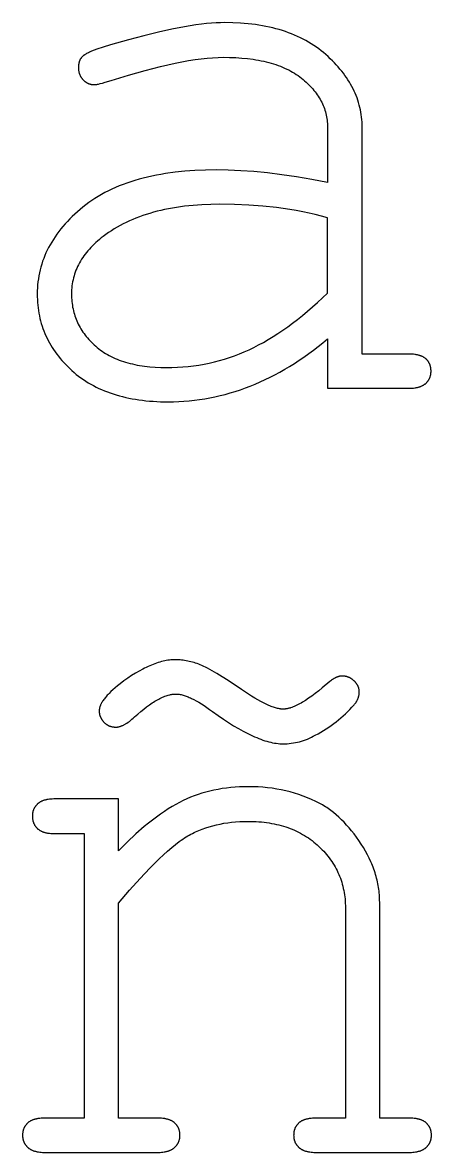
# Model space of a CAD drawing. Extents: x -184 to 286, y 9 to 417.
# Drawn here: x 66.48 to 79.87, y 123.14 to 160.11 of the extents above; entities that cross this region are included whole.
import ezdxf

# ---------------------------------------------------------------- set-up
doc = ezdxf.new("R2010")
doc.units = 0
doc.layers.add('LETRAS', color=7, linetype='CONTINUOUS')

msp = doc.modelspace()

# ---------------------------------------------------------------- linework, layer by layer
at = {"layer": 'LETRAS'}
for points in [[(77.601, 156.693), (77.6, 156.776), (77.597, 156.858), (77.591, 156.939), (77.583, 157.02), (77.572, 157.1), (77.56, 157.18), (77.544, 157.259), (77.527, 157.337), (77.507, 157.416), (77.485, 157.493), (77.461, 157.57), (77.434, 157.647), (77.405, 157.723), (77.374, 157.798), (77.34, 157.873), (77.304, 157.947), (77.266, 158.021), (77.225, 158.094), (77.182, 158.167), (77.137, 158.239), (77.089, 158.311), (77.039, 158.382), (76.987, 158.453), (76.933, 158.523), (76.876, 158.592), (76.817, 158.661), (76.755, 158.73), (76.691, 158.798), (76.625, 158.865), (76.557, 158.932), (76.486, 158.998), (76.413, 159.064), (76.337, 159.129), (76.26, 159.191), (76.181, 159.252), (76.101, 159.31), (76.018, 159.366), (75.934, 159.42), (75.848, 159.473), (75.76, 159.523), (75.67, 159.571), (75.578, 159.617), (75.485, 159.661), (75.39, 159.703), (75.292, 159.743), (75.194, 159.781), (75.093, 159.817), (74.99, 159.851), (74.886, 159.882), (74.779, 159.912), (74.671, 159.94), (74.561, 159.965), (74.45, 159.989), (74.336, 160.01), (74.221, 160.03), (74.104, 160.047), (73.985, 160.062), (73.864, 160.076), (73.741, 160.087), (73.617, 160.096), (73.362, 160.109), (73.1, 160.113), (72.963, 160.11), (72.817, 160.104), (72.664, 160.093), (72.502, 160.078), (72.333, 160.058), (72.156, 160.034), (71.778, 159.972), (71.368, 159.894), (70.926, 159.797), (70.453, 159.683), (69.948, 159.552), (69.358, 159.387), (69.116, 159.312), (68.91, 159.241), (68.82, 159.207), (68.739, 159.175), (68.667, 159.144), (68.634, 159.128), (68.603, 159.113), (68.575, 159.099), (68.549, 159.084), (68.525, 159.07), (68.514, 159.063), (68.503, 159.056), (68.493, 159.05), (68.484, 159.043), (68.475, 159.036), (68.467, 159.03), (68.459, 159.023), (68.452, 159.017), (68.448, 159.014), (68.445, 159.01), (68.442, 159.007), (68.439, 159.004)], [(68.439, 159.004), (68.431, 158.996), (68.423, 158.987), (68.415, 158.978), (68.407, 158.969), (68.4, 158.96), (68.393, 158.951), (68.387, 158.941), (68.38, 158.931), (68.374, 158.922), (68.368, 158.911), (68.363, 158.901), (68.357, 158.891), (68.352, 158.88), (68.347, 158.869), (68.343, 158.858), (68.339, 158.847), (68.335, 158.836), (68.331, 158.824), (68.327, 158.812), (68.324, 158.801), (68.321, 158.788), (68.318, 158.776), (68.316, 158.764), (68.314, 158.751), (68.312, 158.738), (68.31, 158.725), (68.308, 158.712), (68.307, 158.699), (68.306, 158.685), (68.306, 158.671), (68.305, 158.658), (68.305, 158.643), (68.305, 158.628), (68.306, 158.614), (68.307, 158.599), (68.308, 158.585), (68.309, 158.57), (68.311, 158.556), (68.313, 158.542), (68.315, 158.528), (68.317, 158.515), (68.32, 158.501), (68.323, 158.488), (68.327, 158.474), (68.331, 158.461), (68.335, 158.448), (68.339, 158.436), (68.344, 158.423), (68.349, 158.411), (68.354, 158.398), (68.359, 158.386), (68.365, 158.374), (68.371, 158.362), (68.378, 158.351), (68.385, 158.339), (68.392, 158.328), (68.399, 158.317), (68.407, 158.306), (68.415, 158.295), (68.423, 158.284), (68.431, 158.273), (68.44, 158.263), (68.449, 158.253), (68.459, 158.243), (68.468, 158.233), (68.478, 158.223), (68.488, 158.214), (68.498, 158.205), (68.508, 158.197), (68.519, 158.188), (68.529, 158.18), (68.539, 158.173), (68.55, 158.165), (68.561, 158.158), (68.572, 158.151), (68.582, 158.145), (68.594, 158.139), (68.605, 158.133), (68.616, 158.128), (68.627, 158.123), (68.639, 158.118), (68.651, 158.113), (68.662, 158.109), (68.674, 158.105), (68.686, 158.101), (68.698, 158.098), (68.711, 158.095), (68.723, 158.092), (68.735, 158.09), (68.748, 158.088), (68.761, 158.086), (68.774, 158.085), (68.787, 158.084), (68.8, 158.083), (68.813, 158.083), (68.826, 158.082), (68.834, 158.083), (68.842, 158.083), (68.851, 158.084), (68.861, 158.085), (68.871, 158.086), (68.882, 158.087), (68.905, 158.091), (68.931, 158.095), (68.959, 158.101), (69.023, 158.116), (69.096, 158.135), (69.179, 158.158), (69.374, 158.216), (69.948, 158.394), (70.49, 158.549), (70.998, 158.68), (71.474, 158.787), (71.699, 158.832), (71.917, 158.87), (72.126, 158.903), (72.326, 158.93), (72.519, 158.951), (72.703, 158.965), (72.879, 158.974), (73.047, 158.977), (73.257, 158.975), (73.461, 158.967), (73.658, 158.953), (73.848, 158.935), (74.032, 158.911), (74.121, 158.897), (74.209, 158.882), (74.295, 158.865), (74.379, 158.847), (74.462, 158.828), (74.543, 158.807), (74.622, 158.785), (74.7, 158.762), (74.776, 158.737), (74.85, 158.711), (74.923, 158.684), (74.993, 158.655), (75.063, 158.625), (75.13, 158.594), (75.196, 158.562), (75.261, 158.528), (75.323, 158.492), (75.384, 158.456), (75.443, 158.418), (75.501, 158.379), (75.557, 158.338), (75.611, 158.296), (75.664, 158.253), (75.715, 158.21), (75.764, 158.166), (75.812, 158.122), (75.857, 158.077), (75.902, 158.032), (75.944, 157.987), (75.985, 157.941), (76.024, 157.894), (76.062, 157.847), (76.098, 157.799), (76.132, 157.751), (76.165, 157.703), (76.196, 157.654), (76.225, 157.605), (76.252, 157.555), (76.278, 157.505), (76.302, 157.454), (76.325, 157.402), (76.346, 157.351), (76.365, 157.299), (76.383, 157.246), (76.398, 157.193), (76.413, 157.139), (76.425, 157.085), (76.436, 157.031), (76.445, 156.976), (76.453, 156.92), (76.459, 156.864), (76.463, 156.808), (76.465, 156.751), (76.466, 156.693)], [(76.466, 156.693), (76.466, 154.877)], [(77.601, 149.267), (77.601, 156.693)], [(76.466, 154.877), (75.948, 154.977), (75.448, 155.062), (74.966, 155.134), (74.503, 155.191), (74.057, 155.235), (73.628, 155.266), (73.215, 155.285), (72.82, 155.291), (72.466, 155.286), (72.123, 155.272), (71.791, 155.248), (71.47, 155.215), (71.159, 155.172), (71.008, 155.147), (70.859, 155.12), (70.714, 155.09), (70.57, 155.058), (70.43, 155.024), (70.292, 154.987), (70.157, 154.948), (70.024, 154.906), (69.895, 154.862), (69.768, 154.816), (69.643, 154.767), (69.521, 154.716), (69.402, 154.663), (69.286, 154.607), (69.172, 154.549), (69.061, 154.489), (68.953, 154.426), (68.848, 154.36), (68.745, 154.293), (68.644, 154.223), (68.547, 154.15), (68.452, 154.075), (68.36, 153.999), (68.271, 153.922), (68.185, 153.844), (68.102, 153.765), (68.021, 153.686), (67.944, 153.605), (67.869, 153.524), (67.798, 153.442), (67.729, 153.359), (67.663, 153.275), (67.6, 153.191), (67.541, 153.106), (67.484, 153.02), (67.43, 152.933), (67.378, 152.845), (67.33, 152.757), (67.285, 152.667), (67.243, 152.577), (67.203, 152.486), (67.167, 152.394), (67.133, 152.302), (67.102, 152.209), (67.075, 152.114), (67.05, 152.019), (67.028, 151.924), (67.009, 151.827), (66.993, 151.73), (66.98, 151.631), (66.969, 151.532), (66.962, 151.433), (66.958, 151.332), (66.956, 151.231), (66.957, 151.138), (66.961, 151.047), (66.966, 150.957), (66.974, 150.867), (66.984, 150.779), (66.996, 150.691), (67.011, 150.604), (67.027, 150.518), (67.046, 150.433), (67.067, 150.349), (67.09, 150.266), (67.116, 150.183), (67.144, 150.102), (67.174, 150.022), (67.206, 149.942), (67.24, 149.863), (67.277, 149.785), (67.315, 149.708), (67.356, 149.632), (67.4, 149.557), (67.445, 149.483), (67.493, 149.41), (67.543, 149.337), (67.595, 149.266), (67.649, 149.195), (67.706, 149.126), (67.764, 149.057), (67.825, 148.989), (67.889, 148.922), (67.954, 148.856), (68.022, 148.791), (68.092, 148.726), (68.163, 148.663), (68.237, 148.602), (68.312, 148.544), (68.389, 148.487), (68.468, 148.432), (68.548, 148.379), (68.63, 148.328), (68.714, 148.279), (68.8, 148.232), (68.887, 148.187), (68.976, 148.144), (69.067, 148.104), (69.159, 148.065), (69.254, 148.028), (69.35, 147.993), (69.447, 147.96), (69.547, 147.929), (69.648, 147.9), (69.75, 147.873), (69.855, 147.848), (69.961, 147.825), (70.069, 147.804), (70.179, 147.785), (70.29, 147.768), (70.403, 147.753), (70.518, 147.74), (70.635, 147.729), (70.753, 147.72), (70.995, 147.708), (71.244, 147.704), (71.417, 147.706), (71.59, 147.712), (71.762, 147.723), (71.933, 147.737), (72.104, 147.755), (72.274, 147.777), (72.443, 147.803), (72.612, 147.833), (72.78, 147.867), (72.947, 147.905), (73.114, 147.947), (73.28, 147.994), (73.446, 148.044), (73.611, 148.098), (73.775, 148.156), (73.938, 148.219), (74.101, 148.285), (74.263, 148.355), (74.425, 148.43), (74.586, 148.508), (74.746, 148.59), (74.906, 148.677), (75.065, 148.767), (75.223, 148.861), (75.381, 148.96), (75.538, 149.062), (75.694, 149.169), (75.85, 149.279), (76.005, 149.394), (76.159, 149.512), (76.313, 149.635), (76.466, 149.761)], [(76.466, 153.728), (76.268, 153.783), (76.066, 153.834), (75.862, 153.882), (75.655, 153.925), (75.444, 153.965), (75.231, 154.001), (75.015, 154.034), (74.796, 154.062), (74.35, 154.109), (73.892, 154.142), (73.422, 154.162), (72.94, 154.169), (72.639, 154.165), (72.346, 154.153), (72.061, 154.132), (71.785, 154.103), (71.517, 154.066), (71.386, 154.044), (71.257, 154.021), (71.13, 153.995), (71.006, 153.967), (70.883, 153.937), (70.763, 153.905), (70.644, 153.871), (70.528, 153.835), (70.414, 153.797), (70.302, 153.757), (70.192, 153.715), (70.084, 153.67), (69.978, 153.624), (69.875, 153.575), (69.773, 153.525), (69.673, 153.472), (69.576, 153.418), (69.481, 153.361), (69.387, 153.302), (69.296, 153.242), (69.207, 153.179), (69.12, 153.114), (69.056, 153.064), (68.994, 153.014), (68.934, 152.963), (68.876, 152.912), (68.82, 152.86), (68.766, 152.808), (68.714, 152.754), (68.664, 152.701), (68.616, 152.646), (68.571, 152.591), (68.527, 152.536), (68.485, 152.48), (68.445, 152.423), (68.408, 152.366), (68.372, 152.308), (68.339, 152.249), (68.307, 152.19), (68.278, 152.13), (68.25, 152.07), (68.225, 152.009), (68.201, 151.947), (68.18, 151.885), (68.161, 151.822), (68.143, 151.759), (68.128, 151.695), (68.115, 151.63), (68.104, 151.565), (68.094, 151.5), (68.087, 151.433), (68.082, 151.366), (68.079, 151.299), (68.078, 151.231), (68.079, 151.167), (68.081, 151.105), (68.085, 151.043), (68.091, 150.982), (68.098, 150.921), (68.106, 150.861), (68.116, 150.802), (68.128, 150.743), (68.141, 150.685), (68.156, 150.627), (68.172, 150.571), (68.19, 150.514), (68.209, 150.459), (68.23, 150.404), (68.253, 150.349), (68.277, 150.296), (68.302, 150.242), (68.33, 150.19), (68.358, 150.138), (68.389, 150.087), (68.42, 150.036), (68.454, 149.986), (68.489, 149.937), (68.525, 149.888), (68.563, 149.84), (68.603, 149.793), (68.644, 149.746), (68.687, 149.7), (68.731, 149.654), (68.777, 149.609), (68.824, 149.565), (68.873, 149.521), (68.923, 149.478), (68.975, 149.437), (69.028, 149.397), (69.083, 149.358), (69.139, 149.321), (69.196, 149.285), (69.255, 149.25), (69.316, 149.217), (69.377, 149.185), (69.441, 149.155), (69.505, 149.126), (69.571, 149.098), (69.639, 149.071), (69.708, 149.046), (69.778, 149.022), (69.85, 149), (69.923, 148.979), (69.997, 148.959), (70.073, 148.941), (70.151, 148.924), (70.229, 148.908), (70.31, 148.894), (70.391, 148.881), (70.474, 148.87), (70.559, 148.86), (70.645, 148.851), (70.821, 148.837), (71.003, 148.829), (71.19, 148.826), (71.371, 148.829), (71.551, 148.835), (71.729, 148.847), (71.905, 148.863), (72.08, 148.883), (72.253, 148.908), (72.424, 148.938), (72.594, 148.972), (72.763, 149.01), (72.929, 149.053), (73.094, 149.101), (73.258, 149.153), (73.419, 149.21), (73.579, 149.271), (73.738, 149.337), (73.895, 149.407), (74.051, 149.483), (74.208, 149.563), (74.366, 149.649), (74.524, 149.741), (74.683, 149.838), (74.842, 149.94), (75.002, 150.047), (75.162, 150.16), (75.323, 150.279), (75.485, 150.402), (75.647, 150.531), (75.809, 150.666), (76.137, 150.951), (76.466, 151.257)], [(76.466, 151.257), (76.466, 153.728)], [(76.466, 149.761), (76.466, 148.145)], [(79.097, 149.267), (77.601, 149.267)], [(79.097, 148.145), (79.148, 148.146), (79.197, 148.148), (79.244, 148.151), (79.289, 148.155), (79.333, 148.161), (79.354, 148.164), (79.374, 148.168), (79.394, 148.172), (79.414, 148.176), (79.433, 148.18), (79.451, 148.185), (79.469, 148.19), (79.487, 148.196), (79.504, 148.202), (79.521, 148.208), (79.537, 148.214), (79.553, 148.221), (79.568, 148.228), (79.583, 148.235), (79.597, 148.243), (79.611, 148.251), (79.625, 148.259), (79.638, 148.268), (79.65, 148.277), (79.656, 148.281), (79.662, 148.286), (79.668, 148.291), (79.674, 148.296), (79.679, 148.301), (79.685, 148.305), (79.696, 148.316), (79.706, 148.326), (79.716, 148.336), (79.726, 148.347), (79.735, 148.358), (79.744, 148.368), (79.753, 148.379), (79.761, 148.391), (79.769, 148.402), (79.777, 148.413), (79.784, 148.425), (79.791, 148.437), (79.797, 148.449), (79.804, 148.461), (79.81, 148.473), (79.815, 148.486), (79.82, 148.498), (79.825, 148.511), (79.83, 148.524), (79.834, 148.537), (79.838, 148.55), (79.842, 148.564), (79.845, 148.577), (79.848, 148.591), (79.85, 148.605), (79.852, 148.619), (79.854, 148.633), (79.856, 148.647), (79.857, 148.662), (79.858, 148.676), (79.858, 148.691), (79.859, 148.706), (79.858, 148.722), (79.858, 148.738), (79.857, 148.753), (79.856, 148.768), (79.854, 148.783), (79.852, 148.798), (79.85, 148.812), (79.848, 148.827), (79.845, 148.841), (79.842, 148.855), (79.838, 148.869), (79.834, 148.882), (79.83, 148.896), (79.825, 148.909), (79.82, 148.922), (79.815, 148.935), (79.81, 148.948), (79.804, 148.96), (79.797, 148.972), (79.791, 148.984), (79.784, 148.996), (79.777, 149.008), (79.769, 149.019), (79.761, 149.03), (79.753, 149.042), (79.744, 149.052), (79.735, 149.063), (79.726, 149.074), (79.716, 149.084), (79.706, 149.094), (79.696, 149.104), (79.685, 149.114), (79.679, 149.118), (79.674, 149.123), (79.668, 149.128), (79.662, 149.132), (79.65, 149.141), (79.638, 149.15), (79.625, 149.158), (79.611, 149.166), (79.597, 149.173), (79.583, 149.181), (79.568, 149.188), (79.553, 149.195), (79.537, 149.201), (79.521, 149.207), (79.504, 149.213), (79.487, 149.219), (79.469, 149.224), (79.451, 149.229), (79.433, 149.233), (79.414, 149.238), (79.394, 149.242), (79.374, 149.246), (79.354, 149.249), (79.333, 149.252), (79.289, 149.258), (79.244, 149.262), (79.197, 149.265), (79.148, 149.267), (79.097, 149.267)], [(76.466, 148.145), (79.097, 148.145)], [(76.546, 138.555), (76.297, 138.342), (76.179, 138.247), (76.064, 138.158), (75.954, 138.076), (75.848, 138.002), (75.746, 137.934), (75.648, 137.874), (75.6, 137.847), (75.554, 137.821), (75.509, 137.797), (75.464, 137.775), (75.421, 137.754), (75.378, 137.736), (75.337, 137.719), (75.296, 137.704), (75.257, 137.69), (75.238, 137.684), (75.219, 137.679), (75.2, 137.674), (75.181, 137.669), (75.163, 137.665), (75.145, 137.661), (75.127, 137.658), (75.11, 137.655), (75.093, 137.653), (75.076, 137.651), (75.059, 137.649), (75.042, 137.648), (75.026, 137.647), (75.01, 137.647), (74.997, 137.647), (74.983, 137.648), (74.969, 137.648), (74.955, 137.65), (74.94, 137.651), (74.926, 137.653), (74.911, 137.655), (74.895, 137.657), (74.864, 137.663), (74.832, 137.67), (74.799, 137.678), (74.765, 137.687), (74.73, 137.698), (74.693, 137.71), (74.656, 137.723), (74.618, 137.737), (74.579, 137.753), (74.539, 137.77), (74.456, 137.807), (74.369, 137.85), (74.278, 137.897), (74.183, 137.95), (74.084, 138.008), (73.981, 138.07), (73.874, 138.138), (73.648, 138.288), (73.213, 138.579), (73.02, 138.702), (72.843, 138.811), (72.683, 138.904), (72.538, 138.983), (72.472, 139.017), (72.41, 139.047), (72.353, 139.073), (72.299, 139.096), (72.247, 139.116), (72.195, 139.135), (72.144, 139.153), (72.093, 139.169), (72.041, 139.184), (71.99, 139.198), (71.939, 139.21), (71.888, 139.221), (71.837, 139.231), (71.786, 139.24), (71.736, 139.247), (71.685, 139.253), (71.635, 139.257), (71.584, 139.261), (71.534, 139.262), (71.484, 139.263), (71.435, 139.262), (71.386, 139.26), (71.336, 139.256), (71.286, 139.251), (71.235, 139.244), (71.184, 139.235), (71.132, 139.225), (71.08, 139.214), (71.027, 139.201), (70.974, 139.186), (70.92, 139.17), (70.865, 139.152), (70.811, 139.133), (70.755, 139.112), (70.699, 139.09), (70.643, 139.066), (70.586, 139.041), (70.528, 139.014), (70.47, 138.985), (70.411, 138.955), (70.293, 138.891), (70.172, 138.82), (70.049, 138.743), (69.924, 138.66), (69.797, 138.571), (69.668, 138.475)], [(76.065, 136.792), (76.156, 136.841), (76.246, 136.892), (76.334, 136.945), (76.42, 136.999), (76.505, 137.055), (76.588, 137.113), (76.67, 137.172), (76.75, 137.233), (76.828, 137.296), (76.905, 137.36), (76.981, 137.426), (77.055, 137.493), (77.127, 137.563), (77.198, 137.634), (77.267, 137.706), (77.334, 137.781), (77.345, 137.793), (77.355, 137.806), (77.365, 137.818), (77.375, 137.831), (77.384, 137.844), (77.393, 137.857), (77.402, 137.869), (77.41, 137.882), (77.418, 137.895), (77.426, 137.908), (77.433, 137.921), (77.44, 137.935), (77.447, 137.948), (77.453, 137.961), (77.459, 137.974), (77.464, 137.988), (77.47, 138.001), (77.475, 138.014), (77.479, 138.028), (77.483, 138.041), (77.487, 138.055), (77.491, 138.069), (77.494, 138.082), (77.497, 138.096), (77.5, 138.11), (77.502, 138.124), (77.504, 138.138), (77.505, 138.152), (77.506, 138.166), (77.507, 138.18), (77.508, 138.194), (77.508, 138.208), (77.508, 138.22), (77.507, 138.233), (77.506, 138.245), (77.505, 138.257), (77.504, 138.27), (77.502, 138.282), (77.5, 138.294), (77.497, 138.306), (77.495, 138.318), (77.492, 138.329), (77.488, 138.341), (77.484, 138.353), (77.48, 138.364), (77.476, 138.376), (77.471, 138.387), (77.466, 138.398), (77.461, 138.41), (77.455, 138.421), (77.449, 138.432), (77.443, 138.443), (77.436, 138.454), (77.429, 138.465), (77.422, 138.475), (77.414, 138.486), (77.406, 138.497), (77.398, 138.507), (77.389, 138.518), (77.38, 138.528), (77.371, 138.538), (77.361, 138.548), (77.351, 138.559), (77.341, 138.569), (77.33, 138.578), (77.32, 138.588), (77.309, 138.597), (77.298, 138.606), (77.287, 138.615), (77.276, 138.623), (77.265, 138.631), (77.254, 138.639), (77.242, 138.646), (77.231, 138.653), (77.219, 138.66), (77.207, 138.666), (77.195, 138.672), (77.183, 138.678), (77.171, 138.684), (77.159, 138.689), (77.147, 138.694), (77.134, 138.698), (77.121, 138.702), (77.109, 138.706), (77.096, 138.71), (77.083, 138.713), (77.07, 138.716), (77.057, 138.719), (77.043, 138.721), (77.03, 138.723), (77.016, 138.725), (77.003, 138.726), (76.989, 138.727), (76.975, 138.728), (76.961, 138.729), (76.947, 138.729)], [(76.947, 138.729), (76.935, 138.729), (76.923, 138.728), (76.912, 138.727), (76.9, 138.726), (76.888, 138.725), (76.876, 138.723), (76.864, 138.721), (76.852, 138.718), (76.84, 138.715), (76.827, 138.712), (76.815, 138.708), (76.803, 138.704), (76.791, 138.7), (76.778, 138.696), (76.766, 138.691), (76.753, 138.685), (76.741, 138.68), (76.728, 138.674), (76.715, 138.668), (76.703, 138.661), (76.69, 138.654), (76.677, 138.647), (76.664, 138.639), (76.651, 138.631), (76.625, 138.614), (76.599, 138.596), (76.573, 138.576), (76.546, 138.555)], [(69.668, 138.475), (69.585, 138.409), (69.508, 138.344), (69.436, 138.281), (69.37, 138.22), (69.308, 138.159), (69.28, 138.13), (69.252, 138.101), (69.227, 138.072), (69.202, 138.043), (69.179, 138.015), (69.157, 137.988), (69.136, 137.96), (69.117, 137.933), (69.099, 137.907), (69.082, 137.88), (69.067, 137.854), (69.053, 137.829), (69.046, 137.816), (69.04, 137.804), (69.034, 137.791), (69.029, 137.779), (69.024, 137.767), (69.019, 137.754), (69.014, 137.742), (69.01, 137.73), (69.007, 137.718), (69.003, 137.707), (69, 137.695), (68.997, 137.683), (68.995, 137.672), (68.992, 137.66), (68.991, 137.649), (68.989, 137.638), (68.988, 137.627), (68.987, 137.615), (68.987, 137.604), (68.986, 137.594), (68.987, 137.58), (68.987, 137.567), (68.988, 137.554), (68.989, 137.541), (68.99, 137.528), (68.992, 137.515), (68.994, 137.503), (68.996, 137.49), (68.999, 137.478), (69.001, 137.465), (69.005, 137.453), (69.008, 137.441), (69.012, 137.429), (69.016, 137.417), (69.02, 137.405), (69.025, 137.393), (69.03, 137.382), (69.035, 137.37), (69.041, 137.359), (69.046, 137.347), (69.053, 137.336), (69.059, 137.325), (69.066, 137.314), (69.073, 137.303), (69.08, 137.292), (69.088, 137.282), (69.096, 137.271), (69.104, 137.26), (69.113, 137.25), (69.121, 137.24), (69.131, 137.23), (69.14, 137.22), (69.15, 137.21), (69.16, 137.2), (69.17, 137.191), (69.18, 137.182), (69.19, 137.173), (69.201, 137.165), (69.211, 137.157), (69.222, 137.149), (69.233, 137.142), (69.244, 137.135), (69.256, 137.128), (69.267, 137.122), (69.279, 137.116), (69.291, 137.11), (69.303, 137.105), (69.315, 137.099), (69.328, 137.095), (69.34, 137.09), (69.353, 137.086), (69.366, 137.082), (69.379, 137.078), (69.392, 137.075), (69.406, 137.072), (69.419, 137.069), (69.433, 137.067), (69.447, 137.065), (69.461, 137.063), (69.475, 137.062), (69.49, 137.061), (69.504, 137.06), (69.519, 137.059), (69.534, 137.059), (69.542, 137.059), (69.55, 137.06), (69.558, 137.06), (69.566, 137.061), (69.574, 137.061), (69.583, 137.062), (69.591, 137.063), (69.599, 137.065), (69.607, 137.066), (69.616, 137.067), (69.633, 137.071), (69.65, 137.075), (69.668, 137.08), (69.685, 137.086), (69.703, 137.092), (69.721, 137.099), (69.739, 137.106), (69.758, 137.114), (69.777, 137.123), (69.795, 137.133), (69.814, 137.143), (69.834, 137.154), (69.853, 137.165), (69.873, 137.177), (69.893, 137.19), (69.933, 137.217), (69.975, 137.247), (70.017, 137.28), (70.06, 137.315), (70.104, 137.353), (70.148, 137.393), (70.249, 137.484), (70.348, 137.569), (70.444, 137.647), (70.538, 137.72), (70.63, 137.788), (70.72, 137.849), (70.764, 137.878), (70.808, 137.905), (70.851, 137.93), (70.893, 137.954), (70.935, 137.977), (70.976, 137.998), (71.017, 138.018), (71.057, 138.036), (71.097, 138.053), (71.136, 138.068), (71.175, 138.082), (71.213, 138.094), (71.25, 138.105), (71.287, 138.115), (71.305, 138.119), (71.324, 138.123), (71.342, 138.126), (71.359, 138.13), (71.377, 138.132), (71.395, 138.135), (71.412, 138.137), (71.43, 138.138), (71.447, 138.14), (71.464, 138.14), (71.481, 138.141), (71.497, 138.141), (71.511, 138.141), (71.524, 138.141), (71.538, 138.14), (71.552, 138.139), (71.566, 138.138), (71.581, 138.136), (71.61, 138.132), (71.639, 138.127), (71.67, 138.121), (71.701, 138.114), (71.733, 138.105), (71.765, 138.096), (71.798, 138.085), (71.832, 138.073), (71.867, 138.06), (71.902, 138.046), (71.938, 138.031), (71.974, 138.015), (72.012, 137.998), (72.088, 137.959), (72.167, 137.917), (72.249, 137.87), (72.334, 137.818), (72.421, 137.762), (72.511, 137.701), (72.604, 137.636), (72.699, 137.567), (72.879, 137.439), (73.054, 137.32), (73.224, 137.208), (73.39, 137.105), (73.551, 137.01), (73.707, 136.924), (73.858, 136.846), (74.005, 136.775), (74.077, 136.744), (74.147, 136.714), (74.216, 136.686), (74.285, 136.66), (74.351, 136.636), (74.417, 136.615), (74.482, 136.595), (74.545, 136.578), (74.607, 136.562), (74.668, 136.549), (74.728, 136.537), (74.787, 136.528), (74.845, 136.521), (74.901, 136.516), (74.929, 136.514), (74.956, 136.513), (74.983, 136.512), (75.01, 136.512), (75.078, 136.513), (75.146, 136.516), (75.214, 136.522), (75.281, 136.529), (75.349, 136.539), (75.415, 136.551), (75.482, 136.565), (75.548, 136.582), (75.614, 136.6), (75.679, 136.621), (75.744, 136.644), (75.809, 136.669), (75.874, 136.697), (75.938, 136.726), (76.002, 136.758), (76.065, 136.792)], [(78.176, 131.329), (78.175, 131.39), (78.173, 131.451), (78.17, 131.512), (78.166, 131.572), (78.161, 131.633), (78.154, 131.693), (78.147, 131.754), (78.138, 131.814), (78.128, 131.874), (78.116, 131.934), (78.104, 131.994), (78.09, 132.054), (78.075, 132.114), (78.059, 132.174), (78.042, 132.233), (78.024, 132.293), (78.004, 132.352), (77.983, 132.411), (77.961, 132.471), (77.938, 132.53), (77.914, 132.589), (77.888, 132.648), (77.834, 132.766), (77.774, 132.883), (77.71, 133), (77.642, 133.116), (77.568, 133.233), (77.491, 133.347), (77.414, 133.457), (77.335, 133.562), (77.255, 133.664), (77.174, 133.761), (77.092, 133.855), (77.009, 133.944), (76.925, 134.029), (76.84, 134.11), (76.754, 134.187), (76.666, 134.26), (76.622, 134.295), (76.577, 134.328), (76.533, 134.361), (76.488, 134.393), (76.443, 134.424), (76.397, 134.453), (76.351, 134.482), (76.305, 134.51), (76.259, 134.536), (76.212, 134.562), (76.079, 134.628), (75.945, 134.69), (75.809, 134.748), (75.67, 134.801), (75.531, 134.85), (75.389, 134.895), (75.246, 134.936), (75.1, 134.972), (74.953, 135.004), (74.805, 135.032), (74.654, 135.056), (74.502, 135.075), (74.348, 135.09), (74.192, 135.101), (74.034, 135.107), (73.875, 135.109), (73.727, 135.107), (73.581, 135.102), (73.438, 135.093), (73.296, 135.081), (73.155, 135.065), (73.017, 135.045), (72.881, 135.022), (72.746, 134.996), (72.614, 134.966), (72.483, 134.932), (72.354, 134.895), (72.227, 134.854), (72.102, 134.809), (71.979, 134.762), (71.857, 134.71), (71.738, 134.655), (71.618, 134.596), (71.497, 134.53), (71.374, 134.459), (71.249, 134.382), (71.123, 134.3), (70.995, 134.211), (70.865, 134.117), (70.733, 134.017), (70.599, 133.912), (70.464, 133.801), (70.188, 133.561), (69.904, 133.298), (69.614, 133.012)], [(67.544, 134.709), (67.495, 134.708), (67.447, 134.706), (67.402, 134.703), (67.358, 134.699), (67.316, 134.693), (67.295, 134.69), (67.275, 134.686), (67.256, 134.682), (67.237, 134.678), (67.218, 134.673), (67.2, 134.669), (67.182, 134.663), (67.165, 134.658), (67.148, 134.652), (67.132, 134.646), (67.116, 134.64), (67.1, 134.633), (67.085, 134.626), (67.071, 134.618), (67.056, 134.611), (67.043, 134.603), (67.029, 134.594), (67.017, 134.586), (67.004, 134.577), (66.992, 134.568), (66.986, 134.563), (66.981, 134.558), (66.975, 134.553), (66.97, 134.548), (66.959, 134.538), (66.949, 134.528), (66.939, 134.518), (66.929, 134.507), (66.92, 134.496), (66.911, 134.485), (66.902, 134.474), (66.894, 134.463), (66.886, 134.452), (66.878, 134.44), (66.871, 134.429), (66.864, 134.417), (66.857, 134.405), (66.851, 134.393), (66.845, 134.38), (66.839, 134.368), (66.834, 134.355), (66.829, 134.343), (66.825, 134.33), (66.82, 134.317), (66.816, 134.303), (66.813, 134.29), (66.81, 134.276), (66.807, 134.263), (66.804, 134.249), (66.802, 134.235), (66.8, 134.221), (66.799, 134.206), (66.797, 134.192), (66.797, 134.177), (66.796, 134.163), (66.796, 134.148), (66.796, 134.132), (66.797, 134.116), (66.797, 134.101), (66.799, 134.086), (66.8, 134.071), (66.802, 134.056), (66.804, 134.041), (66.807, 134.027), (66.81, 134.012), (66.813, 133.998), (66.816, 133.984), (66.82, 133.97), (66.825, 133.957), (66.829, 133.943), (66.834, 133.93), (66.839, 133.917), (66.845, 133.904), (66.851, 133.892), (66.857, 133.879), (66.864, 133.867), (66.871, 133.855), (66.878, 133.843), (66.886, 133.831), (66.894, 133.82), (66.902, 133.808), (66.911, 133.797), (66.92, 133.786), (66.929, 133.775), (66.939, 133.764), (66.949, 133.754), (66.959, 133.744), (66.97, 133.734), (66.975, 133.729), (66.981, 133.724), (66.986, 133.719), (66.992, 133.714), (67.004, 133.705), (67.017, 133.696), (67.029, 133.687), (67.043, 133.679), (67.056, 133.671), (67.071, 133.663), (67.085, 133.656), (67.1, 133.649), (67.116, 133.642), (67.132, 133.636), (67.148, 133.63), (67.165, 133.624), (67.182, 133.619), (67.2, 133.613), (67.218, 133.608), (67.237, 133.604), (67.256, 133.6), (67.275, 133.596), (67.295, 133.592), (67.316, 133.589), (67.358, 133.583), (67.402, 133.579), (67.447, 133.576), (67.495, 133.574), (67.544, 133.573)], [(69.614, 134.709), (67.544, 134.709)], [(69.614, 133.012), (69.614, 134.709)], [(69.614, 131.303), (69.981, 131.726), (70.325, 132.108), (70.648, 132.448), (70.95, 132.747), (71.092, 132.881), (71.229, 133.004), (71.361, 133.117), (71.487, 133.22), (71.608, 133.312), (71.667, 133.354), (71.724, 133.394), (71.779, 133.431), (71.834, 133.465), (71.887, 133.497), (71.938, 133.527), (71.989, 133.554), (72.041, 133.581), (72.094, 133.606), (72.146, 133.631), (72.2, 133.655), (72.254, 133.679), (72.364, 133.722), (72.476, 133.762), (72.591, 133.799), (72.707, 133.832), (72.826, 133.862), (72.948, 133.888), (73.071, 133.911), (73.197, 133.93), (73.326, 133.946), (73.456, 133.958), (73.589, 133.967), (73.724, 133.972), (73.862, 133.974), (73.952, 133.973), (74.041, 133.971), (74.129, 133.967), (74.216, 133.961), (74.302, 133.954), (74.387, 133.945), (74.47, 133.935), (74.553, 133.923), (74.634, 133.909), (74.714, 133.894), (74.793, 133.877), (74.871, 133.858), (74.947, 133.838), (75.023, 133.817), (75.097, 133.793), (75.17, 133.769), (75.242, 133.742), (75.313, 133.714), (75.383, 133.684), (75.452, 133.653), (75.519, 133.62), (75.586, 133.586), (75.651, 133.55), (75.715, 133.512), (75.778, 133.473), (75.839, 133.432), (75.9, 133.389), (75.959, 133.345), (76.018, 133.299), (76.075, 133.252), (76.131, 133.203), (76.186, 133.153), (76.239, 133.101), (76.291, 133.048), (76.341, 132.995), (76.389, 132.941), (76.436, 132.887), (76.481, 132.832), (76.524, 132.776), (76.565, 132.719), (76.605, 132.661), (76.643, 132.603), (76.68, 132.544), (76.715, 132.485), (76.748, 132.425), (76.779, 132.363), (76.809, 132.302), (76.837, 132.239), (76.863, 132.176), (76.888, 132.112), (76.91, 132.048), (76.932, 131.982), (76.951, 131.916), (76.969, 131.849), (76.985, 131.782), (76.999, 131.714), (77.012, 131.645), (77.023, 131.575), (77.033, 131.505), (77.04, 131.434), (77.046, 131.362), (77.05, 131.29), (77.053, 131.216), (77.054, 131.142)], [(67.544, 133.573), (68.492, 133.573)], [(68.492, 133.573), (68.492, 124.264)], [(69.614, 124.264), (69.614, 131.303)], [(78.176, 124.264), (78.176, 131.329)], [(77.054, 131.142), (77.054, 124.264)], [(67.223, 124.264), (67.174, 124.263), (67.127, 124.261), (67.081, 124.258), (67.037, 124.254), (66.995, 124.249), (66.975, 124.246), (66.955, 124.242), (66.935, 124.238), (66.916, 124.234), (66.898, 124.23), (66.879, 124.225), (66.862, 124.22), (66.844, 124.215), (66.828, 124.21), (66.811, 124.204), (66.795, 124.198), (66.78, 124.191), (66.765, 124.184), (66.75, 124.177), (66.736, 124.17), (66.722, 124.162), (66.709, 124.154), (66.696, 124.146), (66.684, 124.138), (66.672, 124.129), (66.66, 124.12), (66.654, 124.115), (66.649, 124.11), (66.638, 124.1), (66.628, 124.091), (66.618, 124.081), (66.608, 124.07), (66.599, 124.06), (66.59, 124.049), (66.581, 124.038), (66.573, 124.027), (66.565, 124.016), (66.557, 124.004), (66.55, 123.993), (66.543, 123.981), (66.537, 123.969), (66.53, 123.957), (66.524, 123.944), (66.519, 123.932), (66.514, 123.919), (66.509, 123.906), (66.504, 123.892), (66.5, 123.879), (66.496, 123.865), (66.492, 123.852), (66.489, 123.838), (66.486, 123.823), (66.484, 123.809), (66.481, 123.794), (66.48, 123.78), (66.478, 123.765), (66.477, 123.75), (66.476, 123.734), (66.476, 123.719), (66.475, 123.703), (66.476, 123.688), (66.476, 123.673), (66.477, 123.658), (66.478, 123.644), (66.48, 123.63), (66.481, 123.615), (66.484, 123.601), (66.486, 123.588), (66.489, 123.574), (66.492, 123.56), (66.496, 123.547), (66.5, 123.534), (66.504, 123.521), (66.509, 123.508), (66.514, 123.495), (66.519, 123.482), (66.524, 123.47), (66.53, 123.458), (66.537, 123.446), (66.543, 123.434), (66.55, 123.422), (66.557, 123.41), (66.565, 123.399), (66.573, 123.387), (66.581, 123.376), (66.59, 123.365), (66.599, 123.354), (66.608, 123.343), (66.618, 123.333), (66.628, 123.322), (66.638, 123.312), (66.649, 123.302), (66.654, 123.297), (66.66, 123.292), (66.666, 123.287), (66.672, 123.283), (66.684, 123.273), (66.696, 123.265), (66.709, 123.256), (66.722, 123.248), (66.736, 123.24), (66.75, 123.232), (66.765, 123.225), (66.78, 123.218), (66.795, 123.211), (66.811, 123.204), (66.828, 123.198), (66.844, 123.193), (66.862, 123.187), (66.879, 123.182), (66.898, 123.177), (66.916, 123.173), (66.935, 123.168), (66.955, 123.164), (66.975, 123.161), (66.995, 123.157), (67.037, 123.152), (67.081, 123.147), (67.127, 123.144), (67.174, 123.142), (67.223, 123.142)], [(68.492, 124.264), (67.223, 124.264)], [(70.883, 124.264), (69.614, 124.264)], [(70.883, 123.142), (70.932, 123.142), (70.98, 123.144), (71.025, 123.147), (71.069, 123.152), (71.111, 123.157), (71.132, 123.161), (71.152, 123.164), (71.171, 123.168), (71.19, 123.173), (71.209, 123.177), (71.227, 123.182), (71.245, 123.187), (71.262, 123.193), (71.279, 123.198), (71.295, 123.204), (71.311, 123.211), (71.327, 123.218), (71.342, 123.225), (71.356, 123.232), (71.371, 123.24), (71.384, 123.248), (71.398, 123.256), (71.41, 123.265), (71.423, 123.273), (71.435, 123.283), (71.441, 123.287), (71.446, 123.292), (71.452, 123.297), (71.457, 123.302), (71.468, 123.312), (71.478, 123.322), (71.488, 123.333), (71.498, 123.343), (71.507, 123.354), (71.516, 123.365), (71.525, 123.376), (71.533, 123.387), (71.541, 123.399), (71.549, 123.41), (71.556, 123.422), (71.563, 123.434), (71.57, 123.446), (71.576, 123.458), (71.582, 123.47), (71.588, 123.482), (71.593, 123.495), (71.598, 123.508), (71.602, 123.521), (71.607, 123.534), (71.61, 123.547), (71.614, 123.56), (71.617, 123.574), (71.62, 123.588), (71.623, 123.601), (71.625, 123.615), (71.627, 123.63), (71.628, 123.644), (71.629, 123.658), (71.63, 123.673), (71.631, 123.688), (71.631, 123.703), (71.631, 123.719), (71.63, 123.734), (71.629, 123.75), (71.628, 123.765), (71.627, 123.78), (71.625, 123.794), (71.623, 123.809), (71.62, 123.823), (71.617, 123.838), (71.614, 123.852), (71.61, 123.865), (71.607, 123.879), (71.602, 123.892), (71.598, 123.906), (71.593, 123.919), (71.588, 123.932), (71.582, 123.944), (71.576, 123.957), (71.57, 123.969), (71.563, 123.981), (71.556, 123.993), (71.549, 124.004), (71.541, 124.016), (71.533, 124.027), (71.525, 124.038), (71.516, 124.049), (71.507, 124.06), (71.498, 124.07), (71.488, 124.081), (71.478, 124.091), (71.468, 124.1), (71.457, 124.11), (71.452, 124.115), (71.446, 124.12), (71.435, 124.129), (71.423, 124.138), (71.41, 124.146), (71.398, 124.154), (71.384, 124.162), (71.371, 124.17), (71.356, 124.177), (71.342, 124.184), (71.327, 124.191), (71.311, 124.198), (71.295, 124.204), (71.279, 124.21), (71.262, 124.215), (71.245, 124.22), (71.227, 124.225), (71.209, 124.23), (71.19, 124.234), (71.171, 124.238), (71.152, 124.242), (71.132, 124.246), (71.111, 124.249), (71.069, 124.254), (71.025, 124.258), (70.98, 124.261), (70.932, 124.263), (70.883, 124.264)], [(76.119, 124.264), (76.068, 124.263), (76.019, 124.261), (75.972, 124.258), (75.927, 124.254), (75.883, 124.249), (75.863, 124.246), (75.842, 124.242), (75.822, 124.238), (75.802, 124.234), (75.783, 124.23), (75.765, 124.225), (75.747, 124.22), (75.729, 124.215), (75.712, 124.21), (75.695, 124.204), (75.679, 124.198), (75.663, 124.191), (75.648, 124.184), (75.633, 124.177), (75.619, 124.17), (75.605, 124.162), (75.591, 124.154), (75.578, 124.146), (75.566, 124.138), (75.554, 124.129), (75.548, 124.124), (75.542, 124.12), (75.537, 124.115), (75.531, 124.11), (75.52, 124.1), (75.51, 124.091), (75.5, 124.081), (75.49, 124.07), (75.481, 124.06), (75.472, 124.049), (75.463, 124.038), (75.455, 124.027), (75.447, 124.016), (75.44, 124.004), (75.432, 123.993), (75.425, 123.981), (75.419, 123.969), (75.412, 123.957), (75.406, 123.944), (75.401, 123.932), (75.396, 123.919), (75.391, 123.906), (75.386, 123.892), (75.382, 123.879), (75.378, 123.865), (75.374, 123.852), (75.371, 123.838), (75.368, 123.823), (75.366, 123.809), (75.364, 123.794), (75.362, 123.78), (75.36, 123.765), (75.359, 123.75), (75.358, 123.734), (75.358, 123.719), (75.357, 123.703), (75.358, 123.688), (75.358, 123.673), (75.359, 123.658), (75.36, 123.644), (75.362, 123.63), (75.364, 123.615), (75.366, 123.601), (75.368, 123.588), (75.371, 123.574), (75.374, 123.56), (75.378, 123.547), (75.382, 123.534), (75.386, 123.521), (75.391, 123.508), (75.396, 123.495), (75.401, 123.482), (75.406, 123.47), (75.412, 123.458), (75.419, 123.446), (75.425, 123.434), (75.432, 123.422), (75.44, 123.41), (75.447, 123.399), (75.455, 123.387), (75.463, 123.376), (75.472, 123.365), (75.481, 123.354), (75.49, 123.343), (75.5, 123.333), (75.51, 123.322), (75.52, 123.312), (75.531, 123.302), (75.537, 123.297), (75.542, 123.292), (75.548, 123.287), (75.554, 123.283), (75.56, 123.278), (75.566, 123.273), (75.578, 123.265), (75.591, 123.256), (75.605, 123.248), (75.619, 123.24), (75.633, 123.232), (75.648, 123.225), (75.663, 123.218), (75.679, 123.211), (75.695, 123.204), (75.712, 123.198), (75.729, 123.193), (75.747, 123.187), (75.765, 123.182), (75.783, 123.177), (75.802, 123.173), (75.822, 123.168), (75.842, 123.164), (75.863, 123.161), (75.883, 123.157), (75.927, 123.152), (75.972, 123.147), (76.019, 123.144), (76.068, 123.142), (76.119, 123.142)], [(77.054, 124.264), (76.119, 124.264)], [(79.124, 124.264), (78.176, 124.264)], [(79.124, 123.142), (79.173, 123.142), (79.221, 123.144), (79.266, 123.147), (79.31, 123.152), (79.352, 123.157), (79.373, 123.161), (79.393, 123.164), (79.412, 123.168), (79.431, 123.173), (79.45, 123.177), (79.468, 123.182), (79.486, 123.187), (79.503, 123.193), (79.52, 123.198), (79.536, 123.204), (79.552, 123.211), (79.568, 123.218), (79.583, 123.225), (79.597, 123.232), (79.611, 123.24), (79.625, 123.248), (79.638, 123.256), (79.651, 123.265), (79.664, 123.273), (79.676, 123.283), (79.682, 123.287), (79.687, 123.292), (79.693, 123.297), (79.698, 123.302), (79.709, 123.312), (79.719, 123.322), (79.729, 123.333), (79.739, 123.343), (79.748, 123.354), (79.757, 123.365), (79.766, 123.376), (79.774, 123.387), (79.782, 123.399), (79.79, 123.41), (79.797, 123.422), (79.804, 123.434), (79.811, 123.446), (79.817, 123.458), (79.823, 123.47), (79.829, 123.482), (79.834, 123.495), (79.839, 123.508), (79.843, 123.521), (79.848, 123.534), (79.851, 123.547), (79.855, 123.56), (79.858, 123.574), (79.861, 123.588), (79.864, 123.601), (79.866, 123.615), (79.868, 123.63), (79.869, 123.644), (79.87, 123.658), (79.871, 123.673), (79.872, 123.688), (79.872, 123.703), (79.872, 123.719), (79.871, 123.734), (79.87, 123.75), (79.869, 123.765), (79.868, 123.78), (79.866, 123.794), (79.864, 123.809), (79.861, 123.823), (79.858, 123.838), (79.855, 123.852), (79.851, 123.865), (79.848, 123.879), (79.843, 123.892), (79.839, 123.906), (79.834, 123.919), (79.829, 123.932), (79.823, 123.944), (79.817, 123.957), (79.811, 123.969), (79.804, 123.981), (79.797, 123.993), (79.79, 124.004), (79.782, 124.016), (79.774, 124.027), (79.766, 124.038), (79.757, 124.049), (79.748, 124.06), (79.739, 124.07), (79.729, 124.081), (79.719, 124.091), (79.709, 124.1), (79.698, 124.11), (79.693, 124.115), (79.687, 124.12), (79.676, 124.129), (79.664, 124.138), (79.651, 124.146), (79.638, 124.154), (79.625, 124.162), (79.611, 124.17), (79.597, 124.177), (79.583, 124.184), (79.568, 124.191), (79.552, 124.198), (79.536, 124.204), (79.52, 124.21), (79.503, 124.215), (79.486, 124.22), (79.468, 124.225), (79.45, 124.23), (79.431, 124.234), (79.412, 124.238), (79.393, 124.242), (79.373, 124.246), (79.352, 124.249), (79.31, 124.254), (79.266, 124.258), (79.221, 124.261), (79.173, 124.263), (79.124, 124.264)], [(67.223, 123.142), (70.883, 123.142)], [(76.119, 123.142), (79.124, 123.142)]]:
    msp.add_lwpolyline(points, dxfattribs=at)

doc.saveas('drawing.dxf')
